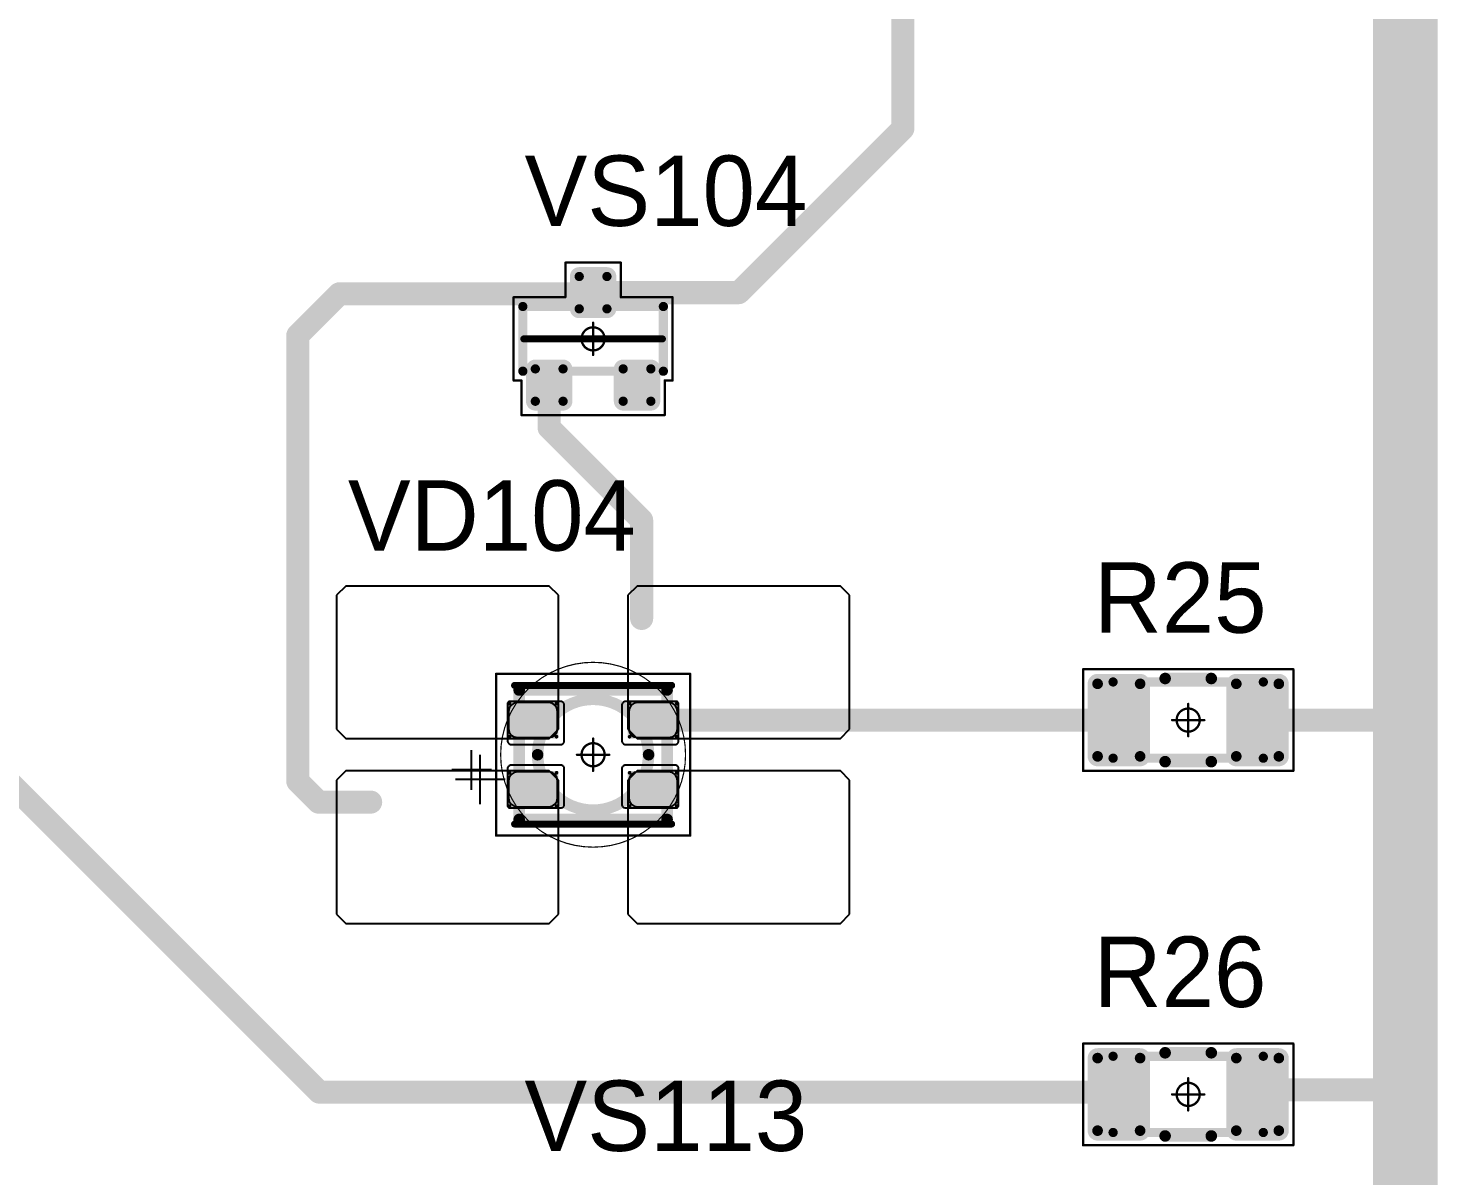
# Model space of a CAD drawing. Header units: millimetres. Extents: x 0 to 400, y 0 to 511.
# Drawn here: x 207.78 to 238.28, y 112.39 to 137.22 of the extents above; entities that cross this region are included whole.
import ezdxf

# ---------------------------------------------------------------- set-up
doc = ezdxf.new("R2010")
doc.units = ezdxf.units.MM
for name, color, linetype in [('Mechanical13', 56, 'Continuous'), ('Mechanical15', 56, 'Continuous'), ('Mechanical2', 216, 'Continuous'), ('TopLayer', 1, 'Continuous'), ('TopOverlay', 2, 'Continuous'), ('TopPaste', 8, 'Continuous'), ('TopSolder', 216, 'Continuous')]:
    doc.layers.add(name, color=color, linetype=linetype)

# ---------------------------------------------------------------- blocks, each defined once
blk = doc.blocks.new('SOT23_493')
at = {"layer": 'Mechanical13', "const_width": 0.2}
for points in [[(-0.7, 1.52), (0.7, 1.52)], [(-0.7, 1.52), (-0.7, -1.52)], [(0.7, 1.52), (0.7, -1.52)], [(-0.7, -1.52), (0.7, -1.52)]]:
    blk.add_lwpolyline(points, dxfattribs=at)
at = {"layer": 'Mechanical13', "const_width": 0.1}
for points in [[(-0.75, 1.52, 1), (-0.65, 1.52, 1)], [(-0.75, 1.52, 1), (-0.65, 1.52, 1)], [(0.65, 1.52, 1), (0.75, 1.52, 1)], [(0.65, 1.52, 1), (0.75, 1.52, 1)], [(-0.75, -1.52, 1), (-0.65, -1.52, 1)], [(-0.75, -1.52, 1), (-0.65, -1.52, 1)], [(0.65, -1.52, 1), (0.75, -1.52, 1)], [(0.65, -1.52, 1), (0.75, -1.52, 1)]]:
    blk.add_lwpolyline(points, format="xyb", close=True, dxfattribs=at)
at = {"layer": 'Mechanical15', "const_width": 0.05}
for points in [[(-1.65, 1.55), (-1.65, -1.55)], [(-1.65, 1.55), (-0.9, 1.55)], [(-0.9, 1.72), (-0.9, 1.55)], [(-0.9, 1.72), (0.9, 1.72)], [(0.9, 1.72), (0.9, 0.6)], [(0.9, 0.6), (1.65, 0.6)], [(1.65, 0.6), (1.65, -0.6)], [(0, 0.35), (0, -0.35)], [(-0.35, 0), (0.35, 0)], [(0.9, -0.6), (1.65, -0.6)], [(0.9, -0.6), (0.9, -1.72)], [(-1.65, -1.55), (-0.9, -1.55)], [(-0.9, -1.55), (-0.9, -1.72)], [(-0.9, -1.72), (0.9, -1.72)]]:
    blk.add_lwpolyline(points, dxfattribs=at)
at = {"layer": 'Mechanical15'}
for points, const_width in [([(-1.662, 1.55, 1), (-1.637, 1.55, 1)], 0.025), ([(-1.662, 1.55, 1), (-1.637, 1.55, 1)], 0.025), ([(-0.913, 1.72, 1), (-0.888, 1.72, 1)], 0.025), ([(-0.913, 1.72, 1), (-0.888, 1.72, 1)], 0.025), ([(-0.913, 1.55, 1), (-0.888, 1.55, 1)], 0.025), ([(-0.913, 1.55, 1), (-0.888, 1.55, 1)], 0.025), ([(0.888, 1.72, 1), (0.913, 1.72, 1)], 0.025), ([(0.888, 1.72, 1), (0.913, 1.72, 1)], 0.025), ([(0.888, 0.6, 1), (0.913, 0.6, 1)], 0.025), ([(0.888, 0.6, 1), (0.913, 0.6, 1)], 0.025), ([(1.637, 0.6, 1), (1.662, 0.6, 1)], 0.025), ([(1.637, 0.6, 1), (1.662, 0.6, 1)], 0.025), ([(-0.012, 0.35, 1), (0.012, 0.35, 1)], 0.025), ([(-0.362, 0, 1), (-0.337, 0, 1)], 0.025), ([(0.25, 0, 1), (-0.25, 0, 1)], 0.05), ([(-0.262, 0, 1), (-0.238, 0, 1)], 0.025), ([(0.238, 0, 1), (0.262, 0, 1)], 0.025), ([(0.337, 0, 1), (0.362, 0, 1)], 0.025), ([(-0.012, -0.35, 1), (0.012, -0.35, 1)], 0.025), ([(0.888, -0.6, 1), (0.913, -0.6, 1)], 0.025), ([(0.888, -0.6, 1), (0.913, -0.6, 1)], 0.025), ([(1.637, -0.6, 1), (1.662, -0.6, 1)], 0.025), ([(1.637, -0.6, 1), (1.662, -0.6, 1)], 0.025), ([(-1.662, -1.55, 1), (-1.637, -1.55, 1)], 0.025), ([(-1.662, -1.55, 1), (-1.637, -1.55, 1)], 0.025), ([(-0.913, -1.55, 1), (-0.888, -1.55, 1)], 0.025), ([(-0.913, -1.55, 1), (-0.888, -1.55, 1)], 0.025), ([(-0.913, -1.72, 1), (-0.888, -1.72, 1)], 0.025), ([(-0.913, -1.72, 1), (-0.888, -1.72, 1)], 0.025), ([(0.888, -1.72, 1), (0.913, -1.72, 1)], 0.025), ([(0.888, -1.72, 1), (0.913, -1.72, 1)], 0.025)]:
    blk.add_lwpolyline(points, format="xyb", close=True, dxfattribs=dict(at, const_width=const_width))
at = {"layer": 'TopLayer', "const_width": 0.1}
for points in [[(-1.4, 1.25, 1), (-1.3, 1.25, 1)], [(-0.7, 1.25, 1), (-0.6, 1.25, 1)], [(-1.4, 0.65, 1), (-1.3, 0.65, 1)], [(-0.7, 0.65, 1), (-0.6, 0.65, 1)], [(0.6, 0.3, 1), (0.7, 0.3, 1)], [(1.3, 0.3, 1), (1.4, 0.3, 1)], [(0.6, -0.3, 1), (0.7, -0.3, 1)], [(1.3, -0.3, 1), (1.4, -0.3, 1)], [(-1.4, -0.65, 1), (-1.3, -0.65, 1)], [(-0.7, -0.65, 1), (-0.6, -0.65, 1)], [(-1.4, -1.25, 1), (-1.3, -1.25, 1)], [(-0.7, -1.25, 1), (-0.6, -1.25, 1)]]:
    blk.add_lwpolyline(points, format="xyb", close=True, dxfattribs=at)
at = {"layer": 'TopLayer'}
for points in [[(-1.45, 1.25), (-1.45, 0.65), (-0.55, 1.25), (-0.55, 0.65)], [(-1.35, 1.35), (-1.35, 0.55), (-0.65, 1.35), (-0.65, 0.55)], [(0.65, 0.4), (0.65, -0.4), (1.35, 0.4), (1.35, -0.4)], [(0.55, 0.3), (0.55, -0.3), (1.45, 0.3), (1.45, -0.3)], [(-1.35, -0.55), (-1.35, -1.35), (-0.65, -0.55), (-0.65, -1.35)], [(-1.45, -0.65), (-1.45, -1.25), (-0.55, -0.65), (-0.55, -1.25)]]:
    blk.add_solid(points, dxfattribs=at)
at = {"layer": 'TopOverlay', "const_width": 0.15}
blk.add_lwpolyline([(0, 1.5), (0, -1.5)], dxfattribs=at)
at = {"layer": 'TopOverlay', "const_width": 0.075}
for points in [[(-0.038, 1.5, 1), (0.038, 1.5, 1)], [(-0.038, -1.5, 1), (0.038, -1.5, 1)]]:
    blk.add_lwpolyline(points, format="xyb", close=True, dxfattribs=at)
at = {"layer": 'TopPaste', "const_width": 0.075}
for points in [[(-1.387, 1.25, 1), (-1.313, 1.25, 1)], [(-0.687, 1.25, 1), (-0.613, 1.25, 1)], [(-1.387, 0.65, 1), (-1.313, 0.65, 1)], [(-0.687, 0.65, 1), (-0.613, 0.65, 1)], [(0.613, 0.3, 1), (0.687, 0.3, 1)], [(1.313, 0.3, 1), (1.387, 0.3, 1)], [(0.613, -0.3, 1), (0.687, -0.3, 1)], [(1.313, -0.3, 1), (1.387, -0.3, 1)], [(-1.387, -0.65, 1), (-1.313, -0.65, 1)], [(-0.687, -0.65, 1), (-0.613, -0.65, 1)], [(-1.387, -1.25, 1), (-1.313, -1.25, 1)], [(-0.687, -1.25, 1), (-0.613, -1.25, 1)]]:
    blk.add_lwpolyline(points, format="xyb", close=True, dxfattribs=at)
at = {"layer": 'TopPaste'}
for points in [[(-1.425, 1.25), (-1.425, 0.65), (-0.575, 1.25), (-0.575, 0.65)], [(-1.35, 1.325), (-1.35, 0.575), (-0.65, 1.325), (-0.65, 0.575)], [(0.65, 0.375), (0.65, -0.375), (1.35, 0.375), (1.35, -0.375)], [(0.575, 0.3), (0.575, -0.3), (1.425, 0.3), (1.425, -0.3)], [(-1.35, -0.575), (-1.35, -1.325), (-0.65, -0.575), (-0.65, -1.325)], [(-1.425, -0.65), (-1.425, -1.25), (-0.575, -0.65), (-0.575, -1.25)]]:
    blk.add_solid(points, dxfattribs=at)
at = {"layer": 'TopSolder', "const_width": 0.202}
for points in [[(-1.451, 1.25, 1), (-1.249, 1.25, 1)], [(-0.751, 1.25, 1), (-0.549, 1.25, 1)], [(-1.451, 0.65, 1), (-1.249, 0.65, 1)], [(-0.751, 0.65, 1), (-0.549, 0.65, 1)], [(0.549, 0.3, 1), (0.751, 0.3, 1)], [(1.249, 0.3, 1), (1.451, 0.3, 1)], [(0.549, -0.3, 1), (0.751, -0.3, 1)], [(1.249, -0.3, 1), (1.451, -0.3, 1)], [(-1.451, -0.65, 1), (-1.249, -0.65, 1)], [(-0.751, -0.65, 1), (-0.549, -0.65, 1)], [(-1.451, -1.25, 1), (-1.249, -1.25, 1)], [(-0.751, -1.25, 1), (-0.549, -1.25, 1)]]:
    blk.add_lwpolyline(points, format="xyb", close=True, dxfattribs=at)
at = {"layer": 'TopSolder'}
for points in [[(-1.552, 1.25), (-1.552, 0.65), (-0.448, 1.25), (-0.448, 0.65)], [(-1.35, 1.452), (-1.35, 0.448), (-0.65, 1.452), (-0.65, 0.448)], [(0.65, 0.502), (0.65, -0.502), (1.35, 0.502), (1.35, -0.502)], [(0.448, 0.3), (0.448, -0.3), (1.552, 0.3), (1.552, -0.3)], [(-1.35, -0.448), (-1.35, -1.452), (-0.65, -0.448), (-0.65, -1.452)], [(-1.552, -0.65), (-1.552, -1.25), (-0.448, -0.65), (-0.448, -1.25)]]:
    blk.add_solid(points, dxfattribs=at)
blk = doc.blocks.new('E65F_697')
at = {"layer": 'Mechanical13'}
for p, q in [((2.441, 1.071), (2.441, 0)), ((1.905, 0.536), (2.976, 0.536))]:
    blk.add_line(p, q, dxfattribs=at)
at = {"layer": 'Mechanical13', "const_width": 0.25}
for points in [[(-1.6, 1.4), (-1.6, -1.4)], [(1.6, 1.4), (-1.6, 1.4)], [(1.6, 1.4), (1.6, -1.4)], [(1.6, -1.4), (-1.6, -1.4)]]:
    blk.add_lwpolyline(points, dxfattribs=at)
at = {"layer": 'Mechanical13'}
for points, const_width in [([(-1.663, 1.4, 1), (-1.538, 1.4, 1)], 0.125), ([(-1.663, 1.4, 1), (-1.538, 1.4, 1)], 0.125), ([(1.537, 1.4, 1), (1.662, 1.4, 1)], 0.125), ([(1.537, 1.4, 1), (1.662, 1.4, 1)], 0.125), ([(1.2, 0, 1), (-1.2, 0, 1)], 0.25), ([(-1.263, 0, 1), (-1.138, 0, 1)], 0.125), ([(1.137, 0, 1), (1.262, 0, 1)], 0.125), ([(-1.663, -1.4, 1), (-1.538, -1.4, 1)], 0.125), ([(-1.663, -1.4, 1), (-1.538, -1.4, 1)], 0.125), ([(1.537, -1.4, 1), (1.662, -1.4, 1)], 0.125), ([(1.537, -1.4, 1), (1.662, -1.4, 1)], 0.125)]:
    blk.add_lwpolyline(points, format="xyb", close=True, dxfattribs=dict(at, const_width=const_width))
at = {"layer": 'Mechanical15', "const_width": 0.05}
for points in [[(2.1, 1.75), (-2.1, 1.75)], [(-2.1, 1.75), (-2.1, -1.75)], [(2.1, 1.75), (2.1, -1.75)], [(0, 0.35), (0, -0.35)], [(0, 0.35), (0, -0.35)], [(0.35, 0), (-0.35, 0)], [(0.35, 0), (-0.35, 0)], [(2.1, -1.75), (-2.1, -1.75)]]:
    blk.add_lwpolyline(points, dxfattribs=at)
at = {"layer": 'Mechanical15'}
for points, const_width in [([(-2.113, 1.75, 1), (-2.088, 1.75, 1)], 0.025), ([(-2.113, 1.75, 1), (-2.088, 1.75, 1)], 0.025), ([(2.087, 1.75, 1), (2.112, 1.75, 1)], 0.025), ([(2.087, 1.75, 1), (2.112, 1.75, 1)], 0.025), ([(-0.013, 0.35, 1), (0.012, 0.35, 1)], 0.025), ([(-0.013, 0.35, 1), (0.012, 0.35, 1)], 0.025), ([(-0.363, 0, 1), (-0.338, 0, 1)], 0.025), ([(-0.363, 0, 1), (-0.338, 0, 1)], 0.025), ([(0.25, 0, 1), (-0.25, 0, 1)], 0.05), ([(0.25, 0, 1), (-0.25, 0, 1)], 0.05), ([(-0.263, 0, 1), (-0.238, 0, 1)], 0.025), ([(-0.263, 0, 1), (-0.238, 0, 1)], 0.025), ([(0.237, 0, 1), (0.262, 0, 1)], 0.025), ([(0.237, 0, 1), (0.262, 0, 1)], 0.025), ([(0.337, 0, 1), (0.362, 0, 1)], 0.025), ([(0.337, 0, 1), (0.362, 0, 1)], 0.025), ([(-0.013, -0.35, 1), (0.012, -0.35, 1)], 0.025), ([(-0.013, -0.35, 1), (0.012, -0.35, 1)], 0.025), ([(-2.113, -1.75, 1), (-2.088, -1.75, 1)], 0.025), ([(-2.113, -1.75, 1), (-2.088, -1.75, 1)], 0.025), ([(2.087, -1.75, 1), (2.112, -1.75, 1)], 0.025), ([(2.087, -1.75, 1), (2.112, -1.75, 1)], 0.025)]:
    blk.add_lwpolyline(points, format="xyb", close=True, dxfattribs=dict(at, const_width=const_width))
at = {"layer": 'TopLayer'}
for p, q in [((-5.35, 3.65), (-5.55, 3.45)), ((-5.55, 3.45), (-5.55, 3.45)), ((-5.55, 3.45), (-5.55, 0.55)), ((-0.95, 3.65), (-5.35, 3.65)), ((-5.35, 3.65), (-5.35, 3.65)), ((-0.75, 3.45), (-0.95, 3.65)), ((-0.75, 0.55), (-0.75, 3.45)), ((0.95, 3.65), (0.75, 3.45)), ((0.75, 3.45), (0.75, 3.45)), ((0.75, 3.45), (0.75, 0.55)), ((5.35, 3.65), (0.95, 3.65)), ((0.95, 3.65), (0.95, 3.65)), ((5.55, 3.45), (5.35, 3.65)), ((5.55, 0.55), (5.55, 3.45)), ((-5.55, 0.55), (-5.35, 0.35)), ((-5.35, 0.35), (-0.95, 0.35)), ((-0.95, 0.35), (-0.75, 0.55)), ((0.75, 0.55), (0.95, 0.35)), ((0.95, 0.35), (5.35, 0.35)), ((5.35, 0.35), (5.55, 0.55)), ((-5.35, -0.35), (-5.55, -0.55)), ((-5.55, -0.55), (-5.55, -0.55)), ((-5.55, -0.55), (-5.55, -3.45)), ((-0.95, -0.35), (-5.35, -0.35)), ((-5.35, -0.35), (-5.35, -0.35)), ((-0.75, -0.55), (-0.95, -0.35)), ((-0.75, -3.45), (-0.75, -0.55)), ((0.95, -0.35), (0.75, -0.55)), ((0.75, -0.55), (0.75, -0.55)), ((0.75, -0.55), (0.75, -3.45)), ((5.35, -0.35), (0.95, -0.35)), ((0.95, -0.35), (0.95, -0.35)), ((5.55, -0.55), (5.35, -0.35)), ((5.55, -3.45), (5.55, -0.55)), ((-5.55, -3.45), (-5.35, -3.65)), ((-5.35, -3.65), (-0.95, -3.65)), ((-0.95, -3.65), (-0.75, -3.45)), ((0.75, -3.45), (0.95, -3.65)), ((0.95, -3.65), (5.35, -3.65)), ((5.35, -3.65), (5.55, -3.45))]:
    blk.add_line(p, q, dxfattribs=at)
at = {"layer": 'TopLayer', "const_width": 0.04}
for points in [[(-1.83, 1.11, 1), (-1.79, 1.11, 1)], [(-0.81, 1.11, 1), (-0.77, 1.11, 1)], [(0.77, 1.11, 1), (0.81, 1.11, 1)], [(1.79, 1.11, 1), (1.83, 1.11, 1)], [(-1.83, 0.39, 1), (-1.79, 0.39, 1)], [(-0.81, 0.39, 1), (-0.77, 0.39, 1)], [(0.77, 0.39, 1), (0.81, 0.39, 1)], [(1.79, 0.39, 1), (1.83, 0.39, 1)], [(-1.83, -0.39, 1), (-1.79, -0.39, 1)], [(-0.81, -0.39, 1), (-0.77, -0.39, 1)], [(0.77, -0.39, 1), (0.81, -0.39, 1)], [(1.79, -0.39, 1), (1.83, -0.39, 1)], [(-1.83, -1.11, 1), (-1.79, -1.11, 1)], [(-0.81, -1.11, 1), (-0.77, -1.11, 1)], [(0.77, -1.11, 1), (0.81, -1.11, 1)], [(1.79, -1.11, 1), (1.83, -1.11, 1)]]:
    blk.add_lwpolyline(points, format="xyb", close=True, dxfattribs=at)
at = {"layer": 'TopLayer'}
for points in [[(-1.85, 1.11), (-1.85, 0.39), (-0.75, 1.11), (-0.75, 0.39)], [(-1.81, 1.15), (-1.81, 0.35), (-0.79, 1.15), (-0.79, 0.35)], [(0.75, 1.11), (0.75, 0.39), (1.85, 1.11), (1.85, 0.39)], [(0.79, 1.15), (0.79, 0.35), (1.81, 1.15), (1.81, 0.35)], [(-1.85, -0.39), (-1.85, -1.11), (-0.75, -0.39), (-0.75, -1.11)], [(-1.81, -0.35), (-1.81, -1.15), (-0.79, -0.35), (-0.79, -1.15)], [(0.75, -0.39), (0.75, -1.11), (1.85, -0.39), (1.85, -1.11)], [(0.79, -0.35), (0.79, -1.15), (1.81, -0.35), (1.81, -1.15)]]:
    blk.add_solid(points, dxfattribs=at)
at = {"layer": 'TopOverlay'}
for p, q in [((2.628, 0.757), (2.628, -0.1)), ((2.2, 0.328), (3.057, 0.328))]:
    blk.add_line(p, q, dxfattribs=at)
at = {"layer": 'TopOverlay', "const_width": 0.15}
for points in [[(1.7, 1.5), (-1.7, 1.5)], [(1.7, -1.5), (-1.7, -1.5)]]:
    blk.add_lwpolyline(points, dxfattribs=at)
at = {"layer": 'TopOverlay', "const_width": 0.075}
for points in [[(-1.738, 1.5, 1), (-1.663, 1.5, 1)], [(1.662, 1.5, 1), (1.737, 1.5, 1)], [(-1.738, -1.5, 1), (-1.663, -1.5, 1)], [(1.662, -1.5, 1), (1.737, -1.5, 1)]]:
    blk.add_lwpolyline(points, format="xyb", close=True, dxfattribs=at)
at = {"layer": 'TopPaste'}
for p, q in [((-1.814, 1.011), (-1.829, 0.938)), ((-1.829, 0.938), (-1.829, 0.563)), ((-1.773, 1.073), (-1.814, 1.011)), ((-1.711, 1.114), (-1.773, 1.073)), ((-1.638, 1.129), (-1.711, 1.114)), ((-0.963, 1.129), (-1.638, 1.129)), ((-0.889, 1.114), (-0.963, 1.129)), ((-0.827, 1.073), (-0.889, 1.114)), ((-0.786, 1.011), (-0.827, 1.073)), ((-0.771, 0.938), (-0.786, 1.011)), ((-0.771, 0.563), (-0.771, 0.938)), ((0.786, 1.011), (0.771, 0.938)), ((0.771, 0.938), (0.771, 0.563)), ((0.827, 1.073), (0.786, 1.011)), ((0.889, 1.114), (0.827, 1.073)), ((0.962, 1.129), (0.889, 1.114)), ((1.637, 1.129), (0.962, 1.129)), ((1.711, 1.114), (1.637, 1.129)), ((1.773, 1.073), (1.711, 1.114)), ((1.814, 1.011), (1.773, 1.073)), ((1.829, 0.938), (1.814, 1.011)), ((1.829, 0.563), (1.829, 0.938)), ((-1.829, 0.563), (-1.814, 0.489)), ((-1.814, 0.489), (-1.773, 0.427)), ((-1.773, 0.427), (-1.711, 0.386)), ((-1.711, 0.386), (-1.638, 0.371)), ((-1.638, 0.371), (-0.963, 0.371)), ((-0.963, 0.371), (-0.889, 0.386)), ((-0.889, 0.386), (-0.827, 0.427)), ((-0.827, 0.427), (-0.786, 0.489)), ((-0.786, 0.489), (-0.771, 0.563)), ((0.771, 0.563), (0.786, 0.489)), ((0.786, 0.489), (0.827, 0.427)), ((0.827, 0.427), (0.889, 0.386)), ((0.889, 0.386), (0.962, 0.371)), ((0.962, 0.371), (1.637, 0.371)), ((1.637, 0.371), (1.711, 0.386)), ((1.711, 0.386), (1.773, 0.427)), ((1.773, 0.427), (1.814, 0.489)), ((1.814, 0.489), (1.829, 0.563)), ((-1.814, -0.489), (-1.829, -0.563)), ((-1.829, -0.563), (-1.829, -0.938)), ((-1.773, -0.427), (-1.814, -0.489)), ((-1.711, -0.386), (-1.773, -0.427)), ((-1.638, -0.371), (-1.711, -0.386)), ((-0.963, -0.371), (-1.638, -0.371)), ((-0.889, -0.386), (-0.963, -0.371)), ((-0.827, -0.427), (-0.889, -0.386)), ((-0.786, -0.489), (-0.827, -0.427)), ((-0.771, -0.563), (-0.786, -0.489)), ((-0.771, -0.938), (-0.771, -0.563)), ((0.786, -0.489), (0.771, -0.563)), ((0.771, -0.563), (0.771, -0.938)), ((0.827, -0.427), (0.786, -0.489)), ((0.889, -0.386), (0.827, -0.427)), ((0.962, -0.371), (0.889, -0.386)), ((1.637, -0.371), (0.962, -0.371)), ((1.711, -0.386), (1.637, -0.371)), ((1.773, -0.427), (1.711, -0.386)), ((1.814, -0.489), (1.773, -0.427)), ((1.829, -0.563), (1.814, -0.489)), ((1.829, -0.938), (1.829, -0.563)), ((-1.829, -0.938), (-1.814, -1.011)), ((-1.814, -1.011), (-1.773, -1.073)), ((-1.773, -1.073), (-1.711, -1.114)), ((-1.711, -1.114), (-1.638, -1.129)), ((-1.638, -1.129), (-0.963, -1.129)), ((-0.963, -1.129), (-0.889, -1.114)), ((-0.889, -1.114), (-0.827, -1.073)), ((-0.827, -1.073), (-0.786, -1.011)), ((-0.786, -1.011), (-0.771, -0.938)), ((0.771, -0.938), (0.786, -1.011)), ((0.786, -1.011), (0.827, -1.073)), ((0.827, -1.073), (0.889, -1.114)), ((0.889, -1.114), (0.962, -1.129)), ((0.962, -1.129), (1.637, -1.129)), ((1.637, -1.129), (1.711, -1.114)), ((1.711, -1.114), (1.773, -1.073)), ((1.773, -1.073), (1.814, -1.011)), ((1.814, -1.011), (1.829, -0.938))]:
    blk.add_line(p, q, dxfattribs=at)
at = {"layer": 'TopSolder'}
for p, q in [((-1.842, 1.129), (-1.85, 1.111)), ((-1.85, 1.111), (-1.85, 1.101)), ((-1.85, 1.101), (-1.85, 1.101)), ((-1.85, 1.101), (-1.85, 0.301)), ((-1.828, 1.143), (-1.842, 1.129)), ((-1.81, 1.151), (-1.828, 1.143)), ((-1.8, 1.151), (-1.81, 1.151)), ((-0.7, 1.151), (-1.8, 1.151)), ((-0.685, 1.151), (-0.7, 1.151)), ((-0.7, 1.151), (-0.7, 1.151)), ((-0.658, 1.139), (-0.685, 1.151)), ((-0.636, 1.118), (-0.658, 1.139)), ((-0.625, 1.09), (-0.636, 1.118)), ((-0.625, 1.076), (-0.625, 1.09)), ((-0.625, 0.301), (-0.625, 1.076)), ((0.636, 1.118), (0.625, 1.09)), ((0.625, 1.09), (0.625, 1.076)), ((0.625, 1.076), (0.625, 1.076)), ((0.625, 1.076), (0.625, 0.301)), ((0.657, 1.139), (0.636, 1.118)), ((0.685, 1.151), (0.657, 1.139)), ((0.7, 1.151), (0.685, 1.151)), ((1.8, 1.151), (0.7, 1.151)), ((1.81, 1.151), (1.8, 1.151)), ((1.8, 1.151), (1.8, 1.151)), ((1.828, 1.143), (1.81, 1.151)), ((1.842, 1.129), (1.828, 1.143)), ((1.85, 1.111), (1.842, 1.129)), ((1.85, 1.101), (1.85, 1.111)), ((1.85, 0.301), (1.85, 1.101)), ((-1.85, 0.301), (-1.85, 0.286)), ((-1.85, 0.286), (-1.839, 0.258)), ((-1.839, 0.258), (-1.818, 0.237)), ((-1.818, 0.237), (-1.79, 0.226)), ((-1.79, 0.226), (-1.775, 0.226)), ((-1.775, 0.226), (-1.775, 0.226)), ((-1.775, 0.226), (-0.7, 0.226)), ((-0.7, 0.226), (-0.685, 0.226)), ((-0.685, 0.226), (-0.658, 0.237)), ((-0.658, 0.237), (-0.636, 0.258)), ((-0.636, 0.258), (-0.625, 0.286)), ((-0.625, 0.286), (-0.625, 0.301)), ((-0.625, 0.301), (-0.625, 0.301)), ((0.625, 0.301), (0.625, 0.286)), ((0.625, 0.286), (0.636, 0.258)), ((0.636, 0.258), (0.657, 0.237)), ((0.657, 0.237), (0.685, 0.226)), ((0.685, 0.226), (0.7, 0.226)), ((0.7, 0.226), (0.7, 0.226)), ((0.7, 0.226), (1.775, 0.226)), ((1.775, 0.226), (1.79, 0.226)), ((1.79, 0.226), (1.817, 0.237)), ((1.817, 0.237), (1.839, 0.258)), ((1.839, 0.258), (1.85, 0.286)), ((1.85, 0.286), (1.85, 0.301)), ((1.85, 0.301), (1.85, 0.301)), ((-1.839, -0.257), (-1.85, -0.285)), ((-1.85, -0.285), (-1.85, -0.299)), ((-1.85, -0.299), (-1.85, -0.299)), ((-1.85, -0.299), (-1.85, -1.099)), ((-1.818, -0.236), (-1.839, -0.257)), ((-1.79, -0.224), (-1.818, -0.236)), ((-1.775, -0.224), (-1.79, -0.224)), ((-0.7, -0.224), (-1.775, -0.224)), ((-0.685, -0.224), (-0.7, -0.224)), ((-0.7, -0.224), (-0.7, -0.224)), ((-0.658, -0.236), (-0.685, -0.224)), ((-0.636, -0.257), (-0.658, -0.236)), ((-0.625, -0.285), (-0.636, -0.257)), ((-0.625, -0.299), (-0.625, -0.285)), ((-0.625, -1.074), (-0.625, -0.299)), ((0.636, -0.257), (0.625, -0.285)), ((0.625, -0.285), (0.625, -0.299)), ((0.625, -0.299), (0.625, -0.299)), ((0.625, -0.299), (0.625, -1.074)), ((0.657, -0.236), (0.636, -0.257)), ((0.685, -0.224), (0.657, -0.236)), ((0.7, -0.224), (0.685, -0.224)), ((1.775, -0.224), (0.7, -0.224)), ((1.79, -0.224), (1.775, -0.224)), ((1.775, -0.224), (1.775, -0.224)), ((1.817, -0.236), (1.79, -0.224)), ((1.839, -0.257), (1.817, -0.236)), ((1.85, -0.285), (1.839, -0.257)), ((1.85, -0.299), (1.85, -0.285)), ((1.85, -1.099), (1.85, -0.299)), ((-1.85, -1.099), (-1.85, -1.109)), ((-1.85, -1.109), (-1.842, -1.128)), ((-1.842, -1.128), (-1.828, -1.142)), ((-1.828, -1.142), (-1.81, -1.149)), ((-1.81, -1.149), (-1.8, -1.149)), ((-1.8, -1.149), (-0.7, -1.149)), ((-1.8, -1.149), (-1.8, -1.149)), ((-0.7, -1.149), (-0.685, -1.149)), ((-0.685, -1.149), (-0.658, -1.138)), ((-0.658, -1.138), (-0.636, -1.117)), ((-0.636, -1.117), (-0.625, -1.089)), ((-0.625, -1.089), (-0.625, -1.074)), ((-0.625, -1.074), (-0.625, -1.074)), ((0.625, -1.074), (0.625, -1.089)), ((0.625, -1.089), (0.636, -1.117)), ((0.636, -1.117), (0.657, -1.138)), ((0.657, -1.138), (0.685, -1.149)), ((0.685, -1.149), (0.7, -1.149)), ((0.7, -1.149), (1.8, -1.149)), ((0.7, -1.149), (0.7, -1.149)), ((1.8, -1.149), (1.81, -1.149)), ((1.81, -1.149), (1.828, -1.142)), ((1.828, -1.142), (1.842, -1.128)), ((1.842, -1.128), (1.85, -1.109)), ((1.85, -1.109), (1.85, -1.099)), ((1.85, -1.099), (1.85, -1.099))]:
    blk.add_line(p, q, dxfattribs=at)
blk = doc.blocks.new('RC1206S_820')
at = {"layer": 'Mechanical13', "const_width": 0.2}
for points in [[(-1.625, -0.825), (-1.625, 0.825)], [(-1.625, 0.825), (1.625, 0.825)], [(1.625, -0.825), (1.625, 0.825)], [(-1.625, -0.825), (1.625, -0.825)]]:
    blk.add_lwpolyline(points, dxfattribs=at)
at = {"layer": 'Mechanical13', "const_width": 0.1}
for points in [[(-1.675, 0.825, 1), (-1.575, 0.825, 1)], [(-1.675, 0.825, 1), (-1.575, 0.825, 1)], [(1.575, 0.825, 1), (1.675, 0.825, 1)], [(1.575, 0.825, 1), (1.675, 0.825, 1)], [(-1.675, -0.825, 1), (-1.575, -0.825, 1)], [(-1.675, -0.825, 1), (-1.575, -0.825, 1)], [(1.575, -0.825, 1), (1.675, -0.825, 1)], [(1.575, -0.825, 1), (1.675, -0.825, 1)]]:
    blk.add_lwpolyline(points, format="xyb", close=True, dxfattribs=at)
at = {"layer": 'Mechanical15', "const_width": 0.05}
for points in [[(-2.275, -1.1), (-2.275, 1.1)], [(-2.275, 1.1), (2.275, 1.1)], [(2.275, -1.1), (2.275, 1.1)], [(0, -0.35), (0, 0.35)], [(-0.35, 0), (0.35, 0)], [(-2.275, -1.1), (2.275, -1.1)]]:
    blk.add_lwpolyline(points, dxfattribs=at)
at = {"layer": 'Mechanical15'}
for points, const_width in [([(-2.287, 1.1, 1), (-2.262, 1.1, 1)], 0.025), ([(-2.287, 1.1, 1), (-2.262, 1.1, 1)], 0.025), ([(2.262, 1.1, 1), (2.287, 1.1, 1)], 0.025), ([(2.262, 1.1, 1), (2.287, 1.1, 1)], 0.025), ([(-0.012, 0.35, 1), (0.012, 0.35, 1)], 0.025), ([(-0.362, 0, 1), (-0.337, 0, 1)], 0.025), ([(0.25, 0, 1), (-0.25, 0, 1)], 0.05), ([(-0.262, 0, 1), (-0.238, 0, 1)], 0.025), ([(0.238, 0, 1), (0.262, 0, 1)], 0.025), ([(0.337, 0, 1), (0.362, 0, 1)], 0.025), ([(-0.012, -0.35, 1), (0.012, -0.35, 1)], 0.025), ([(-2.287, -1.1, 1), (-2.262, -1.1, 1)], 0.025), ([(-2.287, -1.1, 1), (-2.262, -1.1, 1)], 0.025), ([(2.262, -1.1, 1), (2.287, -1.1, 1)], 0.025), ([(2.262, -1.1, 1), (2.287, -1.1, 1)], 0.025)]:
    blk.add_lwpolyline(points, format="xyb", close=True, dxfattribs=dict(at, const_width=const_width))
at = {"layer": 'TopLayer', "const_width": 0.115}
for points in [[(-2.018, 0.785, 1), (-1.903, 0.785, 1)], [(-1.098, 0.785, 1), (-0.983, 0.785, 1)], [(0.983, 0.785, 1), (1.098, 0.785, 1)], [(1.903, 0.785, 1), (2.018, 0.785, 1)], [(-2.018, -0.785, 1), (-1.903, -0.785, 1)], [(-1.098, -0.785, 1), (-0.983, -0.785, 1)], [(0.983, -0.785, 1), (1.098, -0.785, 1)], [(1.903, -0.785, 1), (2.018, -0.785, 1)]]:
    blk.add_lwpolyline(points, format="xyb", close=True, dxfattribs=at)
at = {"layer": 'TopLayer'}
for points in [[(-2.075, -0.785), (-0.925, -0.785), (-2.075, 0.785), (-0.925, 0.785)], [(-1.96, -0.9), (-1.04, -0.9), (-1.96, 0.9), (-1.04, 0.9)], [(0.925, -0.785), (2.075, -0.785), (0.925, 0.785), (2.075, 0.785)], [(1.04, -0.9), (1.96, -0.9), (1.04, 0.9), (1.96, 0.9)]]:
    blk.add_solid(points, dxfattribs=at)
at = {"layer": 'TopOverlay', "const_width": 0.25}
for points in [[(-0.5, 0.9), (0.5, 0.9)], [(-0.5, -0.9), (0.5, -0.9)]]:
    blk.add_lwpolyline(points, dxfattribs=at)
at = {"layer": 'TopOverlay', "const_width": 0.125}
for points in [[(-0.562, 0.9, 1), (-0.437, 0.9, 1)], [(0.437, 0.9, 1), (0.562, 0.9, 1)], [(-0.562, -0.9, 1), (-0.437, -0.9, 1)], [(0.437, -0.9, 1), (0.562, -0.9, 1)]]:
    blk.add_lwpolyline(points, format="xyb", close=True, dxfattribs=at)
at = {"layer": 'TopPaste', "const_width": 0.09}
for points in [[(-2.005, 0.785, 1), (-1.915, 0.785, 1)], [(-1.085, 0.785, 1), (-0.995, 0.785, 1)], [(0.995, 0.785, 1), (1.085, 0.785, 1)], [(1.915, 0.785, 1), (2.005, 0.785, 1)], [(-2.005, -0.785, 1), (-1.915, -0.785, 1)], [(-1.085, -0.785, 1), (-0.995, -0.785, 1)], [(0.995, -0.785, 1), (1.085, -0.785, 1)], [(1.915, -0.785, 1), (2.005, -0.785, 1)]]:
    blk.add_lwpolyline(points, format="xyb", close=True, dxfattribs=at)
at = {"layer": 'TopPaste'}
for points in [[(-2.05, -0.785), (-0.95, -0.785), (-2.05, 0.785), (-0.95, 0.785)], [(-1.96, -0.875), (-1.04, -0.875), (-1.96, 0.875), (-1.04, 0.875)], [(0.95, -0.785), (2.05, -0.785), (0.95, 0.785), (2.05, 0.785)], [(1.04, -0.875), (1.96, -0.875), (1.04, 0.875), (1.96, 0.875)]]:
    blk.add_solid(points, dxfattribs=at)
at = {"layer": 'TopSolder', "const_width": 0.215}
for points in [[(-2.068, 0.785, 1), (-1.853, 0.785, 1)], [(-1.148, 0.785, 1), (-0.933, 0.785, 1)], [(0.933, 0.785, 1), (1.148, 0.785, 1)], [(1.853, 0.785, 1), (2.068, 0.785, 1)], [(-2.068, -0.785, 1), (-1.853, -0.785, 1)], [(-1.148, -0.785, 1), (-0.933, -0.785, 1)], [(0.933, -0.785, 1), (1.148, -0.785, 1)], [(1.853, -0.785, 1), (2.068, -0.785, 1)]]:
    blk.add_lwpolyline(points, format="xyb", close=True, dxfattribs=at)
at = {"layer": 'TopSolder'}
for points in [[(-1.96, -1), (-1.04, -1), (-1.96, 1), (-1.04, 1)], [(1.04, -1), (1.96, -1), (1.04, 1), (1.96, 1)], [(-2.175, -0.785), (-0.825, -0.785), (-2.175, 0.785), (-0.825, 0.785)], [(0.825, -0.785), (2.175, -0.785), (0.825, 0.785), (2.175, 0.785)]]:
    blk.add_solid(points, dxfattribs=at)
blk = doc.blocks.new('RC1206S_821')
at = {"layer": 'Mechanical13', "const_width": 0.2}
for points in [[(-1.625, -0.825), (-1.625, 0.825)], [(-1.625, 0.825), (1.625, 0.825)], [(1.625, -0.825), (1.625, 0.825)], [(-1.625, -0.825), (1.625, -0.825)]]:
    blk.add_lwpolyline(points, dxfattribs=at)
at = {"layer": 'Mechanical13', "const_width": 0.1}
for points in [[(-1.675, 0.825, 1), (-1.575, 0.825, 1)], [(-1.675, 0.825, 1), (-1.575, 0.825, 1)], [(1.575, 0.825, 1), (1.675, 0.825, 1)], [(1.575, 0.825, 1), (1.675, 0.825, 1)], [(-1.675, -0.825, 1), (-1.575, -0.825, 1)], [(-1.675, -0.825, 1), (-1.575, -0.825, 1)], [(1.575, -0.825, 1), (1.675, -0.825, 1)], [(1.575, -0.825, 1), (1.675, -0.825, 1)]]:
    blk.add_lwpolyline(points, format="xyb", close=True, dxfattribs=at)
at = {"layer": 'Mechanical15', "const_width": 0.05}
for points in [[(-2.275, -1.1), (-2.275, 1.1)], [(-2.275, 1.1), (2.275, 1.1)], [(2.275, -1.1), (2.275, 1.1)], [(0, -0.35), (0, 0.35)], [(-0.35, 0), (0.35, 0)], [(-2.275, -1.1), (2.275, -1.1)]]:
    blk.add_lwpolyline(points, dxfattribs=at)
at = {"layer": 'Mechanical15'}
for points, const_width in [([(-2.287, 1.1, 1), (-2.262, 1.1, 1)], 0.025), ([(-2.287, 1.1, 1), (-2.262, 1.1, 1)], 0.025), ([(2.262, 1.1, 1), (2.287, 1.1, 1)], 0.025), ([(2.262, 1.1, 1), (2.287, 1.1, 1)], 0.025), ([(-0.012, 0.35, 1), (0.012, 0.35, 1)], 0.025), ([(-0.362, 0, 1), (-0.337, 0, 1)], 0.025), ([(0.25, 0, 1), (-0.25, 0, 1)], 0.05), ([(-0.262, 0, 1), (-0.238, 0, 1)], 0.025), ([(0.238, 0, 1), (0.262, 0, 1)], 0.025), ([(0.337, 0, 1), (0.362, 0, 1)], 0.025), ([(-0.012, -0.35, 1), (0.012, -0.35, 1)], 0.025), ([(-2.287, -1.1, 1), (-2.262, -1.1, 1)], 0.025), ([(-2.287, -1.1, 1), (-2.262, -1.1, 1)], 0.025), ([(2.262, -1.1, 1), (2.287, -1.1, 1)], 0.025), ([(2.262, -1.1, 1), (2.287, -1.1, 1)], 0.025)]:
    blk.add_lwpolyline(points, format="xyb", close=True, dxfattribs=dict(at, const_width=const_width))
at = {"layer": 'TopLayer', "const_width": 0.115}
for points in [[(-2.018, 0.785, 1), (-1.903, 0.785, 1)], [(-1.098, 0.785, 1), (-0.983, 0.785, 1)], [(0.983, 0.785, 1), (1.098, 0.785, 1)], [(1.903, 0.785, 1), (2.018, 0.785, 1)], [(-2.018, -0.785, 1), (-1.903, -0.785, 1)], [(-1.098, -0.785, 1), (-0.983, -0.785, 1)], [(0.983, -0.785, 1), (1.098, -0.785, 1)], [(1.903, -0.785, 1), (2.018, -0.785, 1)]]:
    blk.add_lwpolyline(points, format="xyb", close=True, dxfattribs=at)
at = {"layer": 'TopLayer'}
for points in [[(-2.075, -0.785), (-0.925, -0.785), (-2.075, 0.785), (-0.925, 0.785)], [(-1.96, -0.9), (-1.04, -0.9), (-1.96, 0.9), (-1.04, 0.9)], [(0.925, -0.785), (2.075, -0.785), (0.925, 0.785), (2.075, 0.785)], [(1.04, -0.9), (1.96, -0.9), (1.04, 0.9), (1.96, 0.9)]]:
    blk.add_solid(points, dxfattribs=at)
at = {"layer": 'TopOverlay', "const_width": 0.25}
for points in [[(-0.5, 0.9), (0.5, 0.9)], [(-0.5, -0.9), (0.5, -0.9)]]:
    blk.add_lwpolyline(points, dxfattribs=at)
at = {"layer": 'TopOverlay', "const_width": 0.125}
for points in [[(-0.562, 0.9, 1), (-0.437, 0.9, 1)], [(0.437, 0.9, 1), (0.562, 0.9, 1)], [(-0.562, -0.9, 1), (-0.437, -0.9, 1)], [(0.437, -0.9, 1), (0.562, -0.9, 1)]]:
    blk.add_lwpolyline(points, format="xyb", close=True, dxfattribs=at)
at = {"layer": 'TopPaste', "const_width": 0.09}
for points in [[(-2.005, 0.785, 1), (-1.915, 0.785, 1)], [(-1.085, 0.785, 1), (-0.995, 0.785, 1)], [(0.995, 0.785, 1), (1.085, 0.785, 1)], [(1.915, 0.785, 1), (2.005, 0.785, 1)], [(-2.005, -0.785, 1), (-1.915, -0.785, 1)], [(-1.085, -0.785, 1), (-0.995, -0.785, 1)], [(0.995, -0.785, 1), (1.085, -0.785, 1)], [(1.915, -0.785, 1), (2.005, -0.785, 1)]]:
    blk.add_lwpolyline(points, format="xyb", close=True, dxfattribs=at)
at = {"layer": 'TopPaste'}
for points in [[(-2.05, -0.785), (-0.95, -0.785), (-2.05, 0.785), (-0.95, 0.785)], [(-1.96, -0.875), (-1.04, -0.875), (-1.96, 0.875), (-1.04, 0.875)], [(0.95, -0.785), (2.05, -0.785), (0.95, 0.785), (2.05, 0.785)], [(1.04, -0.875), (1.96, -0.875), (1.04, 0.875), (1.96, 0.875)]]:
    blk.add_solid(points, dxfattribs=at)
at = {"layer": 'TopSolder', "const_width": 0.215}
for points in [[(-2.068, 0.785, 1), (-1.853, 0.785, 1)], [(-1.148, 0.785, 1), (-0.933, 0.785, 1)], [(0.933, 0.785, 1), (1.148, 0.785, 1)], [(1.853, 0.785, 1), (2.068, 0.785, 1)], [(-2.068, -0.785, 1), (-1.853, -0.785, 1)], [(-1.148, -0.785, 1), (-0.933, -0.785, 1)], [(0.933, -0.785, 1), (1.148, -0.785, 1)], [(1.853, -0.785, 1), (2.068, -0.785, 1)]]:
    blk.add_lwpolyline(points, format="xyb", close=True, dxfattribs=at)
at = {"layer": 'TopSolder'}
for points in [[(-1.96, -1), (-1.04, -1), (-1.96, 1), (-1.04, 1)], [(1.04, -1), (1.96, -1), (1.04, 1), (1.96, 1)], [(-2.175, -0.785), (-0.825, -0.785), (-2.175, 0.785), (-0.825, 0.785)], [(0.825, -0.785), (2.175, -0.785), (0.825, 0.785), (2.175, 0.785)]]:
    blk.add_solid(points, dxfattribs=at)

msp = doc.modelspace()

# ---------------------------------------------------------------- linework, layer by layer
at = {"layer": 'Mechanical2'}
for points, const_width in [([(222, 121.5, 1), (218, 121.5, 1)], 0.0254), ([(220, 123.5, 1), (220, 123.5, 1)], 0.0005), ([(217.994, 121.5, 1), (218.006, 121.5, 1)], 0.0127), ([(218, 121.5, 1), (218, 121.5, 1)], 0.0005), ([(221.994, 121.5, 1), (222.006, 121.5, 1)], 0.0127), ([(222, 121.5, 1), (222, 121.5, 1)], 0.0005), ([(220, 119.5, 1), (220, 119.5, 1)], 0.0005)]:
    msp.add_lwpolyline(points, format="xyb", close=True, dxfattribs=dict(at, const_width=const_width))
at = {"layer": 'Mechanical2', "const_width": 0.001}
for points in [[(220, 119.5), (220, 123.5)], [(218, 121.5), (222, 121.5)]]:
    msp.add_lwpolyline(points, dxfattribs=at)
at = {"layer": 'TopLayer'}
for points, const_width in [([(237.575, 122.25), (237.575, 156.35)], 1.4), ([(226.7, 135.05), (226.7, 141.525)], 0.5), ([(223.15, 131.5), (226.7, 135.05)], 0.5), ([(220, 131.5), (223.15, 131.5)], 0.5), ([(213.612, 130.575), (214.512, 131.475)], 0.5), ([(214.512, 131.475), (219.912, 131.475)], 0.5), ([(213.612, 120.925), (213.612, 130.575)], 0.5), ([(219.05, 128.575), (219.05, 129.5)], 0.5), ([(219.05, 128.575), (221.05, 126.575)], 0.5), ([(221.05, 124.45), (221.05, 126.575)], 0.5), ([(231.375, 122.575), (231.375, 122.725)], 0.5), ([(237.575, 114.25), (237.575, 122.25)], 1.4), ([(231.05, 122.25), (231.375, 122.575)], 0.5), ([(206.025, 122.25), (214.075, 114.2)], 0.5), ([(221.3, 122.25), (231.05, 122.25)], 0.5), ([(234.375, 122.25), (237.575, 122.25)], 0.5), ([(213.612, 120.925), (214.062, 120.475)], 0.5), ([(214.062, 120.475), (215.187, 120.475)], 0.5), ([(237.575, 82.4), (237.575, 114.25)], 1.4), ([(214.075, 114.2), (231.175, 114.2)], 0.5), ([(234.375, 114.15), (234.475, 114.25)], 0.5), ([(234.475, 114.25), (237.575, 114.25)], 0.5)]:
    msp.add_lwpolyline(points, dxfattribs=dict(at, const_width=const_width))
for points, const_width in [([(226.575, 135.05, 1), (226.825, 135.05, 1)], 0.25), ([(226.575, 135.05, 1), (226.825, 135.05, 1)], 0.25), ([(219.875, 131.5, 1), (220.125, 131.5, 1)], 0.25), ([(223.025, 131.5, 1), (223.275, 131.5, 1)], 0.25), ([(223.025, 131.5, 1), (223.275, 131.5, 1)], 0.25), ([(214.387, 131.475, 1), (214.637, 131.475, 1)], 0.25), ([(214.387, 131.475, 1), (214.637, 131.475, 1)], 0.25), ([(219.787, 131.475, 1), (220.037, 131.475, 1)], 0.25), ([(213.487, 130.575, 1), (213.737, 130.575, 1)], 0.25), ([(213.487, 130.575, 1), (213.737, 130.575, 1)], 0.25), ([(218.925, 129.5, 1), (219.175, 129.5, 1)], 0.25), ([(218.925, 128.575, 1), (219.175, 128.575, 1)], 0.25), ([(218.925, 128.575, 1), (219.175, 128.575, 1)], 0.25), ([(220.925, 126.575, 1), (221.175, 126.575, 1)], 0.25), ([(220.925, 126.575, 1), (221.175, 126.575, 1)], 0.25), ([(220.925, 124.45, 1), (221.175, 124.45, 1)], 0.25), ([(231.25, 122.725, 1), (231.5, 122.725, 1)], 0.25), ([(237.225, 122.25, 1), (237.925, 122.25, 1)], 0.7), ([(237.225, 122.25, 1), (237.925, 122.25, 1)], 0.7), ([(231.25, 122.575, 1), (231.5, 122.575, 1)], 0.25), ([(231.25, 122.575, 1), (231.5, 122.575, 1)], 0.25), ([(221.175, 122.25, 1), (221.425, 122.25, 1)], 0.25), ([(230.925, 122.25, 1), (231.175, 122.25, 1)], 0.25), ([(230.925, 122.25, 1), (231.175, 122.25, 1)], 0.25), ([(234.25, 122.25, 1), (234.5, 122.25, 1)], 0.25), ([(237.45, 122.25, 1), (237.7, 122.25, 1)], 0.25), ([(213.487, 120.925, 1), (213.737, 120.925, 1)], 0.25), ([(213.487, 120.925, 1), (213.737, 120.925, 1)], 0.25), ([(213.937, 120.475, 1), (214.187, 120.475, 1)], 0.25), ([(213.937, 120.475, 1), (214.187, 120.475, 1)], 0.25), ([(215.062, 120.475, 1), (215.312, 120.475, 1)], 0.25), ([(237.225, 114.25, 1), (237.925, 114.25, 1)], 0.7), ([(237.225, 114.25, 1), (237.925, 114.25, 1)], 0.7), ([(213.95, 114.2, 1), (214.2, 114.2, 1)], 0.25), ([(213.95, 114.2, 1), (214.2, 114.2, 1)], 0.25), ([(231.05, 114.2, 1), (231.3, 114.2, 1)], 0.25), ([(234.25, 114.15, 1), (234.5, 114.15, 1)], 0.25), ([(234.35, 114.25, 1), (234.6, 114.25, 1)], 0.25), ([(234.35, 114.25, 1), (234.6, 114.25, 1)], 0.25), ([(237.45, 114.25, 1), (237.7, 114.25, 1)], 0.25)]:
    msp.add_lwpolyline(points, format="xyb", close=True, dxfattribs=dict(at, const_width=const_width))

# ---------------------------------------------------------------- block references
for name, p, rotation in [('SOT23_493', (220, 130.5), 90), ('E65F_697', (220, 121.5), 180), ('RC1206S_821', (232.875, 122.25), 360), ('RC1206S_820', (232.875, 114.15), 360)]:
    msp.add_blockref(name, p, dxfattribs=dict(rotation=rotation))

# ---------------------------------------------------------------- texts
at = {"layer": 'TopOverlay'}
for s, p in [('VS104', (218.516, 132.944)), ('VD104', (214.695, 125.917)), ('R25', (230.832, 124.14)), ('R26', (230.828, 116.041)), ('VS113', (218.514, 112.926))]:
    msp.add_text(s, height=1.524, dxfattribs=at).set_placement(p)

doc.saveas('drawing.dxf')
